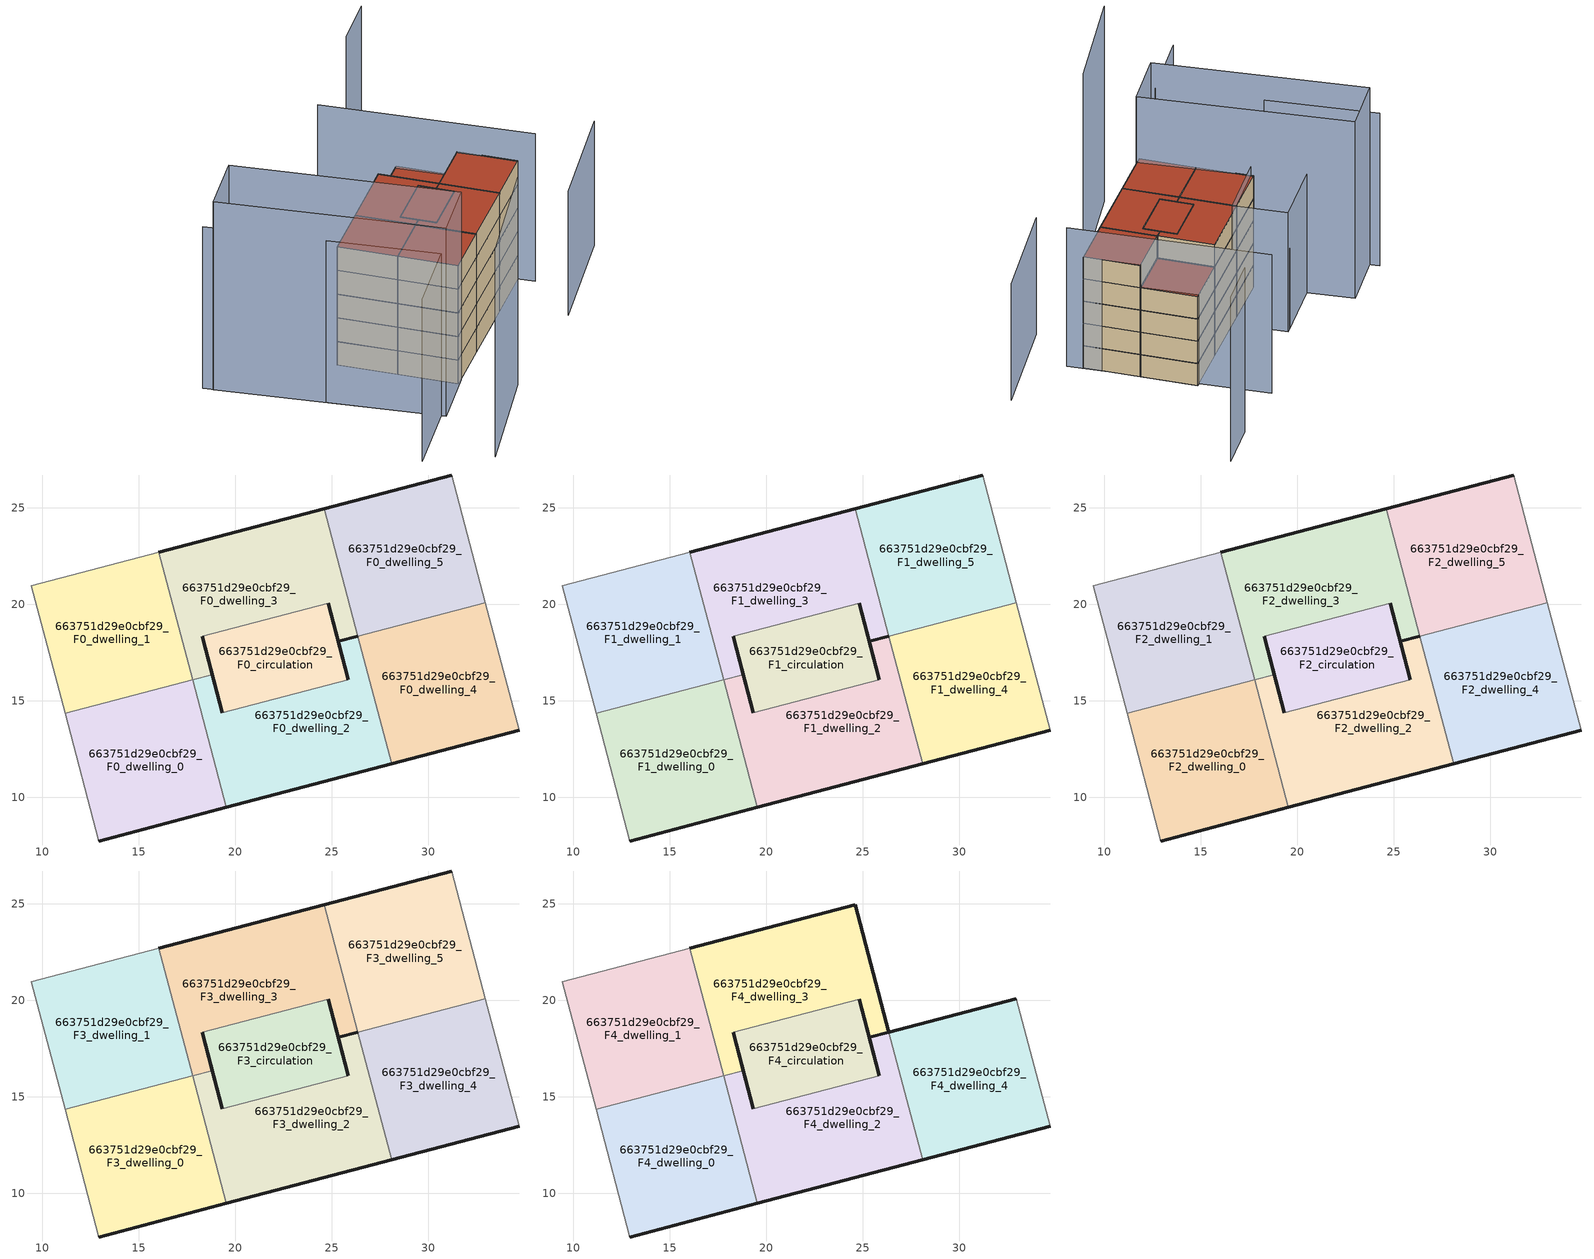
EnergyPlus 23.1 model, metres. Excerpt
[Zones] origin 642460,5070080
663751d29e0cbf29_F0_dwelling_0
 floor ground (EU_floor_Construction): 19.53,9.47 17.78,16.08 11.17,14.34 12.91,7.73 z0
 wall outside (EU_wall_Construction): 19.53,9.47 12.91,7.73 z0:3
 wall adiabatic (EU_wall_Construction): 12.91,7.73 11.17,14.34 z0:3
 wall to 663751d29e0cbf29_F0_dwelling_1 (EU_wall_Construction): 11.17,14.34 17.78,16.08 z0:3
 wall to 663751d29e0cbf29_F0_dwelling_2 (EU_wall_Construction): 17.78,16.08 19.53,9.47 z0:3
663751d29e0cbf29_F0_dwelling_1
 floor ground (EU_floor_Construction): 17.78,16.08 16.04,22.7 9.43,20.96 11.17,14.34 z0
 wall adiabatic (EU_wall_Construction): 11.17,14.34 9.43,20.96 16.04,22.7 z0:3
 wall to 663751d29e0cbf29_F0_dwelling_3 (EU_wall_Construction): 16.04,22.7 17.78,16.08 z0:3
663751d29e0cbf29_F0_dwelling_2
 floor ground (EU_floor_Construction): 28.1,11.73 26.36,18.35 25.34,18.08 25.86,16.09 19.32,14.37 18.8,16.35 17.78,16.08 19.53,9.47 z0
 wall outside (EU_wall_Construction): 18.8,16.35 19.32,14.37 / 25.86,16.09 25.34,18.08 26.36,18.35 / 28.1,11.73 19.53,9.47 z0:3
 wall to 663751d29e0cbf29_F0_dwelling_3 (EU_wall_Construction): 17.78,16.09 18.8,16.35 z0:3
 wall to 663751d29e0cbf29_F0_circulation (EU_wall_Construction): 19.32,14.37 25.86,16.09 z0:3
 wall to 663751d29e0cbf29_F0_dwelling_4 (EU_wall_Construction): 26.36,18.35 28.1,11.73 z0:3
663751d29e0cbf29_F0_dwelling_3
 floor ground (EU_floor_Construction): 25.34,18.08 26.36,18.35 24.61,24.96 16.04,22.7 17.78,16.08 18.8,16.35 18.28,18.34 24.82,20.06 z0
 wall outside (EU_wall_Construction): 18.28,18.34 18.8,16.35 / 16.04,22.7 24.61,24.96 / 26.36,18.35 25.34,18.08 24.82,20.06 z0:3
 wall to 663751d29e0cbf29_F0_circulation (EU_wall_Construction): 24.82,20.06 18.28,18.34 z0:3
 wall to 663751d29e0cbf29_F0_dwelling_5 (EU_wall_Construction): 24.61,24.96 26.36,18.35 z0:3
663751d29e0cbf29_F0_dwelling_4
 floor ground (EU_floor_Construction): 34.71,13.47 32.97,20.09 26.36,18.35 28.1,11.73 z0
 wall outside (EU_wall_Construction): 34.71,13.47 28.1,11.73 z0:3
 wall adiabatic (EU_wall_Construction): 32.97,20.09 34.71,13.47 z0:3
 wall to 663751d29e0cbf29_F0_dwelling_5 (EU_wall_Construction): 26.36,18.35 32.97,20.09 z0:3
663751d29e0cbf29_F0_dwelling_5
 floor ground (EU_floor_Construction): 32.97,20.09 31.23,26.71 24.61,24.96 26.36,18.35 z0
 wall outside (EU_wall_Construction): 24.61,24.96 31.23,26.71 z0:3
 wall adiabatic (EU_wall_Construction): 31.23,26.71 32.97,20.09 z0:3
663751d29e0cbf29_F0_circulation
 floor ground (EU_floor_Construction): 25.86,16.09 24.82,20.06 18.28,18.34 19.32,14.37 z0
 wall outside (EU_wall_Construction): 19.32,14.37 18.28,18.34 / 24.82,20.06 25.86,16.09 z0:3
663751d29e0cbf29_F1_dwelling_0
 floor to 663751d29e0cbf29_F0_dwelling_0 (EU_floor_Construction): 19.53,9.47 17.78,16.08 11.17,14.34 12.91,7.73 z3
 wall outside (EU_wall_Construction): 19.53,9.47 12.91,7.73 z3:6
 wall adiabatic (EU_wall_Construction): 12.91,7.73 11.17,14.34 z3:6
 wall to 663751d29e0cbf29_F1_dwelling_1 (EU_wall_Construction): 11.17,14.34 17.78,16.08 z3:6
 wall to 663751d29e0cbf29_F1_dwelling_2 (EU_wall_Construction): 17.78,16.08 19.53,9.47 z3:6
663751d29e0cbf29_F1_dwelling_1
 floor to 663751d29e0cbf29_F0_dwelling_1 (EU_floor_Construction): 17.78,16.08 16.04,22.7 9.42,20.96 11.17,14.34 z3
 wall adiabatic (EU_wall_Construction): 11.17,14.34 9.43,20.96 16.04,22.7 z3:6
 wall to 663751d29e0cbf29_F1_dwelling_3 (EU_wall_Construction): 16.04,22.7 17.78,16.08 z3:6
663751d29e0cbf29_F1_dwelling_2
 floor to 663751d29e0cbf29_F0_dwelling_2 (EU_floor_Construction): 28.1,11.73 26.36,18.35 25.34,18.08 25.86,16.09 19.32,14.37 18.8,16.35 17.78,16.08 19.53,9.47 z3
 wall outside (EU_wall_Construction): 18.8,16.35 19.32,14.37 / 25.86,16.09 25.34,18.08 26.36,18.35 / 28.1,11.73 19.53,9.47 z3:6
 wall to 663751d29e0cbf29_F1_dwelling_3 (EU_wall_Construction): 17.78,16.09 18.8,16.35 z3:6
 wall to 663751d29e0cbf29_F1_circulation (EU_wall_Construction): 19.32,14.37 25.86,16.09 z3:6
 wall to 663751d29e0cbf29_F1_dwelling_4 (EU_wall_Construction): 26.36,18.35 28.1,11.73 z3:6
663751d29e0cbf29_F1_dwelling_3
 floor to 663751d29e0cbf29_F0_dwelling_3 (EU_floor_Construction): 25.34,18.08 26.36,18.35 24.61,24.96 16.04,22.7 17.78,16.08 18.8,16.35 18.28,18.34 24.82,20.06 z3
 wall outside (EU_wall_Construction): 18.28,18.34 18.8,16.35 / 16.04,22.7 24.61,24.96 / 26.36,18.35 25.34,18.08 24.82,20.06 z3:6
 wall to 663751d29e0cbf29_F1_circulation (EU_wall_Construction): 24.82,20.06 18.28,18.34 z3:6
 wall to 663751d29e0cbf29_F1_dwelling_5 (EU_wall_Construction): 24.61,24.96 26.36,18.35 z3:6
663751d29e0cbf29_F1_dwelling_4
 floor to 663751d29e0cbf29_F0_dwelling_4 (EU_floor_Construction): 34.71,13.47 32.97,20.09 26.36,18.35 28.1,11.73 z3
 wall outside (EU_wall_Construction): 34.71,13.47 28.1,11.73 z3:6
 wall adiabatic (EU_wall_Construction): 32.97,20.09 34.71,13.47 z3:6
 wall to 663751d29e0cbf29_F1_dwelling_5 (EU_wall_Construction): 26.36,18.35 32.97,20.09 z3:6
663751d29e0cbf29_F1_dwelling_5
 floor to 663751d29e0cbf29_F0_dwelling_5 (EU_floor_Construction): 32.97,20.09 31.23,26.71 24.61,24.96 26.36,18.35 z3
 wall outside (EU_wall_Construction): 24.61,24.96 31.23,26.71 z3:6
 wall adiabatic (EU_wall_Construction): 31.23,26.71 32.97,20.09 z3:6
663751d29e0cbf29_F1_circulation
 floor to 663751d29e0cbf29_F0_circulation (EU_floor_Construction): 25.86,16.09 24.82,20.06 18.28,18.34 19.32,14.37 z3
 wall outside (EU_wall_Construction): 19.32,14.37 18.28,18.34 / 24.82,20.06 25.86,16.09 z3:6
663751d29e0cbf29_F2_dwelling_0
 floor to 663751d29e0cbf29_F1_dwelling_0 (EU_floor_Construction): 19.53,9.47 17.78,16.08 11.17,14.34 12.91,7.73 z6
 wall outside (EU_wall_Construction): 19.53,9.47 12.91,7.73 z6:9
 wall adiabatic (EU_wall_Construction): 12.91,7.73 11.17,14.34 z6:9
 wall to 663751d29e0cbf29_F2_dwelling_1 (EU_wall_Construction): 11.17,14.34 17.78,16.08 z6:9
 wall to 663751d29e0cbf29_F2_dwelling_2 (EU_wall_Construction): 17.78,16.08 19.53,9.47 z6:9
663751d29e0cbf29_F2_dwelling_1
 floor to 663751d29e0cbf29_F1_dwelling_1 (EU_floor_Construction): 17.78,16.08 16.04,22.7 9.42,20.96 11.17,14.34 z6
 wall adiabatic (EU_wall_Construction): 11.17,14.34 9.43,20.96 16.04,22.7 z6:9
 wall to 663751d29e0cbf29_F2_dwelling_3 (EU_wall_Construction): 16.04,22.7 17.78,16.08 z6:9
663751d29e0cbf29_F2_dwelling_2
 floor to 663751d29e0cbf29_F1_dwelling_2 (EU_floor_Construction): 28.1,11.73 26.36,18.35 25.34,18.08 25.86,16.09 19.32,14.37 18.8,16.35 17.78,16.08 19.53,9.47 z6
 wall outside (EU_wall_Construction): 18.8,16.35 19.32,14.37 / 25.86,16.09 25.34,18.08 26.36,18.35 / 28.1,11.73 19.53,9.47 z6:9
 wall to 663751d29e0cbf29_F2_dwelling_3 (EU_wall_Construction): 17.78,16.09 18.8,16.35 z6:9
 wall to 663751d29e0cbf29_F2_circulation (EU_wall_Construction): 19.32,14.37 25.86,16.09 z6:9
 wall to 663751d29e0cbf29_F2_dwelling_4 (EU_wall_Construction): 26.36,18.35 28.1,11.73 z6:9
663751d29e0cbf29_F2_dwelling_3
 floor to 663751d29e0cbf29_F1_dwelling_3 (EU_floor_Construction): 25.34,18.08 26.36,18.35 24.61,24.96 16.04,22.7 17.78,16.08 18.8,16.35 18.28,18.34 24.82,20.06 z6
 wall outside (EU_wall_Construction): 18.28,18.34 18.8,16.35 / 16.04,22.7 24.61,24.96 / 26.36,18.35 25.34,18.08 24.82,20.06 z6:9
 wall to 663751d29e0cbf29_F2_circulation (EU_wall_Construction): 24.82,20.06 18.28,18.34 z6:9
 wall to 663751d29e0cbf29_F2_dwelling_5 (EU_wall_Construction): 24.61,24.96 26.36,18.35 z6:9
663751d29e0cbf29_F2_dwelling_4
 floor to 663751d29e0cbf29_F1_dwelling_4 (EU_floor_Construction): 34.71,13.47 32.97,20.09 26.36,18.35 28.1,11.73 z6
 wall outside (EU_wall_Construction): 34.71,13.47 28.1,11.73 z6:9
 wall adiabatic (EU_wall_Construction): 32.97,20.09 34.71,13.47 z6:9
 wall to 663751d29e0cbf29_F2_dwelling_5 (EU_wall_Construction): 26.36,18.35 32.97,20.09 z6:9
663751d29e0cbf29_F2_dwelling_5
 floor to 663751d29e0cbf29_F1_dwelling_5 (EU_floor_Construction): 32.97,20.09 31.23,26.71 24.61,24.96 26.36,18.35 z6
 wall outside (EU_wall_Construction): 24.61,24.96 31.23,26.71 z6:9
 wall adiabatic (EU_wall_Construction): 31.23,26.71 32.97,20.09 z6:9
663751d29e0cbf29_F2_circulation
 floor to 663751d29e0cbf29_F1_circulation (EU_floor_Construction): 25.86,16.09 24.82,20.06 18.28,18.34 19.32,14.37 z6
 wall outside (EU_wall_Construction): 19.32,14.37 18.28,18.34 / 24.82,20.06 25.86,16.09 z6:9
663751d29e0cbf29_F3_dwelling_0
 floor to 663751d29e0cbf29_F2_dwelling_0 (EU_floor_Construction): 19.53,9.47 17.78,16.08 11.17,14.34 12.91,7.73 z9
 wall outside (EU_wall_Construction): 19.53,9.47 12.91,7.73 z9:12
 wall adiabatic (EU_wall_Construction): 12.91,7.73 11.17,14.34 z9:12
 wall to 663751d29e0cbf29_F3_dwelling_1 (EU_wall_Construction): 11.17,14.34 17.78,16.08 z9:12
 wall to 663751d29e0cbf29_F3_dwelling_2 (EU_wall_Construction): 17.78,16.08 19.53,9.47 z9:12
663751d29e0cbf29_F3_dwelling_1
 floor to 663751d29e0cbf29_F2_dwelling_1 (EU_floor_Construction): 17.78,16.08 16.04,22.7 9.42,20.96 11.17,14.34 z9
 wall adiabatic (EU_wall_Construction): 11.17,14.34 9.43,20.96 16.04,22.7 z9:12
 wall to 663751d29e0cbf29_F3_dwelling_3 (EU_wall_Construction): 16.04,22.7 17.78,16.08 z9:12
663751d29e0cbf29_F3_dwelling_2
 floor to 663751d29e0cbf29_F2_dwelling_2 (EU_floor_Construction): 28.1,11.73 26.36,18.35 25.34,18.08 25.86,16.09 19.32,14.37 18.8,16.35 17.78,16.08 19.53,9.47 z9
 wall outside (EU_wall_Construction): 18.8,16.35 19.32,14.37 / 25.86,16.09 25.34,18.08 26.36,18.35 / 28.1,11.73 19.53,9.47 z9:12
 wall to 663751d29e0cbf29_F3_dwelling_3 (EU_wall_Construction): 17.78,16.09 18.8,16.35 z9:12
 wall to 663751d29e0cbf29_F3_circulation (EU_wall_Construction): 19.32,14.37 25.86,16.09 z9:12
 wall to 663751d29e0cbf29_F3_dwelling_4 (EU_wall_Construction): 26.36,18.35 28.1,11.73 z9:12
663751d29e0cbf29_F3_dwelling_3
 floor to 663751d29e0cbf29_F2_dwelling_3 (EU_floor_Construction): 25.34,18.08 26.36,18.35 24.61,24.96 16.04,22.7 17.78,16.08 18.8,16.35 18.28,18.34 24.82,20.06 z9
 wall outside (EU_wall_Construction): 18.28,18.34 18.8,16.35 / 16.04,22.7 24.61,24.96 / 26.36,18.35 25.34,18.08 24.82,20.06 z9:12
 wall to 663751d29e0cbf29_F3_circulation (EU_wall_Construction): 24.82,20.06 18.28,18.34 z9:12
 wall to 663751d29e0cbf29_F3_dwelling_5 (EU_wall_Construction): 24.61,24.96 26.36,18.35 z9:12
663751d29e0cbf29_F3_dwelling_4
 floor to 663751d29e0cbf29_F2_dwelling_4 (EU_floor_Construction): 34.71,13.47 32.97,20.09 26.36,18.35 28.1,11.73 z9
 wall outside (EU_wall_Construction): 34.71,13.47 28.1,11.73 z9:12
 wall adiabatic (EU_wall_Construction): 32.97,20.09 34.71,13.47 z9:12
 wall to 663751d29e0cbf29_F3_dwelling_5 (EU_wall_Construction): 26.36,18.35 32.97,20.09 z9:12
663751d29e0cbf29_F3_dwelling_5
 floor to 663751d29e0cbf29_F2_dwelling_5 (EU_floor_Construction): 32.97,20.09 31.23,26.71 24.61,24.96 26.36,18.35 z9
 wall outside (EU_wall_Construction): 24.61,24.96 31.23,26.71 z9:12
 wall adiabatic (EU_wall_Construction): 31.23,26.71 32.97,20.09 z9:12
 roof outside (EU_roof_Construction): 31.23,26.71 32.97,20.09 26.36,18.35 24.61,24.96 z12
663751d29e0cbf29_F3_circulation
 floor to 663751d29e0cbf29_F2_circulation (EU_floor_Construction): 25.86,16.09 24.82,20.06 18.28,18.34 19.32,14.37 z9
 wall outside (EU_wall_Construction): 19.32,14.37 18.28,18.34 / 24.82,20.06 25.86,16.09 z9:12
663751d29e0cbf29_F4_dwelling_0
 floor to 663751d29e0cbf29_F3_dwelling_0 (EU_floor_Construction): 19.53,9.47 17.78,16.08 11.17,14.34 12.91,7.73 z12
 wall outside (EU_wall_Construction): 19.53,9.47 12.91,7.73 z12:15
 wall adiabatic (EU_wall_Construction): 12.91,7.73 11.17,14.34 z12:15
 wall to 663751d29e0cbf29_F4_dwelling_1 (EU_wall_Construction): 11.17,14.34 17.78,16.08 z12:15
 wall to 663751d29e0cbf29_F4_dwelling_2 (EU_wall_Construction): 17.78,16.08 19.53,9.47 z12:15
 roof outside (EU_roof_Construction): 17.78,16.08 19.53,9.47 12.91,7.73 11.17,14.34 z15
663751d29e0cbf29_F4_dwelling_1
 floor to 663751d29e0cbf29_F3_dwelling_1 (EU_floor_Construction): 17.78,16.08 16.04,22.7 9.42,20.96 11.17,14.34 z12
 wall adiabatic (EU_wall_Construction): 11.17,14.34 9.43,20.96 16.04,22.7 z12:15
 wall to 663751d29e0cbf29_F4_dwelling_3 (EU_wall_Construction): 16.04,22.7 17.78,16.08 z12:15
 roof outside (EU_roof_Construction): 16.04,22.7 17.78,16.08 11.17,14.34 9.43,20.96 z15
663751d29e0cbf29_F4_dwelling_2
 floor to 663751d29e0cbf29_F3_dwelling_2 (EU_floor_Construction): 28.1,11.73 26.36,18.35 25.34,18.08 25.86,16.09 19.32,14.37 18.8,16.35 17.78,16.08 19.53,9.47 z12
 wall outside (EU_wall_Construction): 18.8,16.35 19.32,14.37 / 25.86,16.09 25.34,18.08 26.36,18.35 / 28.1,11.73 19.53,9.47 z12:15
 wall to 663751d29e0cbf29_F4_dwelling_3 (EU_wall_Construction): 17.78,16.09 18.8,16.35 z12:15
 wall to 663751d29e0cbf29_F4_circulation (EU_wall_Construction): 19.32,14.37 25.86,16.09 z12:15
 wall to 663751d29e0cbf29_F4_dwelling_4 (EU_wall_Construction): 26.36,18.35 28.1,11.73 z12:15
 roof outside (EU_roof_Construction): 26.36,18.35 28.1,11.73 19.53,9.47 17.78,16.08 18.8,16.35 19.32,14.37 25.86,16.09 25.34,18.08 z15
663751d29e0cbf29_F4_dwelling_3
 floor to 663751d29e0cbf29_F3_dwelling_3 (EU_floor_Construction): 25.34,18.08 26.36,18.35 24.61,24.96 16.04,22.7 17.78,16.08 18.8,16.35 18.28,18.34 24.82,20.06 z12
 wall outside (EU_wall_Construction): 18.28,18.34 18.8,16.35 / 16.04,22.7 24.61,24.96 26.36,18.35 25.34,18.08 24.82,20.06 z12:15
 wall to 663751d29e0cbf29_F4_circulation (EU_wall_Construction): 24.82,20.06 18.28,18.34 z12:15
 roof outside (EU_roof_Construction): 24.61,24.96 26.36,18.35 25.34,18.08 24.82,20.06 18.28,18.34 18.8,16.35 17.78,16.08 16.04,22.7 z15
663751d29e0cbf29_F4_dwelling_4
 floor to 663751d29e0cbf29_F3_dwelling_4 (EU_floor_Construction): 34.71,13.47 32.97,20.09 26.36,18.35 28.1,11.73 z12
 wall outside (EU_wall_Construction): 26.36,18.35 32.97,20.09 / 34.71,13.47 28.1,11.73 z12:15
 wall adiabatic (EU_wall_Construction): 32.97,20.09 34.71,13.47 z12:15
 roof outside (EU_roof_Construction): 32.97,20.09 34.71,13.47 28.1,11.73 26.36,18.35 z15
663751d29e0cbf29_F4_circulation
 floor to 663751d29e0cbf29_F3_circulation (EU_floor_Construction): 25.86,16.09 24.82,20.06 18.28,18.34 19.32,14.37 z12
 wall outside (EU_wall_Construction): 19.32,14.37 18.28,18.34 / 24.82,20.06 25.86,16.09 z12:15
 roof outside (EU_roof_Construction): 24.82,20.06 25.86,16.09 19.32,14.37 18.28,18.34 z15
shading: 31.22,5 45.04,10.07 z0:15.7; 2.2,-3.49 16.16,2.19 z0:26.3; -2.18,30.86 6.41,5.91 / 6.41,5.91 -2.65,2.8 z0:20.5; 6.58,5.4 -1.79,29.73 / -1.79,29.73 5.45,32.23 / 5.45,32.23 13.83,7.89 / 13.83,7.89 6.58,5.4 z0:23.8; 7.31,26.83 15.65,29.42 / 15.65,29.42 17.62,23.12 / 17.62,23.12 9.27,20.52 / 9.27,20.52 7.31,26.83 z0:16; 35.37,11.65 28.23,34.83 z0:18.7; 30.83,26.52 22.13,23.81 z0:7.1; 43.34,38.52 37.03,36.6 z0:22.1; 15.02,29.23 7.17,26.65 z0:11.1
[Building]
EU S2 Campaign: North Axis=0; Terrain=City; Solar Distribution=FullExterior
[Site:Location]
Lyon-Bron: Latitude=45.75; Longitude=5; Time Zone=1; Elevation=198
[SizingPeriod:WeatherFileDays]
AnnualSizingPeriod: Begin Month=1; Begin Day of Month=1; End Month=12; End Day of Month=31; Day of Week for Start Day=Monday; Use Weather File Daylight Saving Period=No; Use Weather File Rain and Snow Indicators=No
[MATERIAL]
EU_InternalMass_Material: Roughness=MediumRough; Thickness=0.1; Conductivity=1; Density=1800; Specific Heat=900; Thermal Absorptance=0.9; Solar Absorptance=0.7; Visible Absorptance=0.7
[MATERIAL:NOMASS] Roughness=MediumRough; Thermal Absorptance=0.9; Solar Absorptance=0.7; Visible Absorptance=0.7
Name | Thermal Resistance
EU_wall_NoMass | 0.776494
EU_roof_NoMass | 0.486893
EU_floor_NoMass | 0.421597
[CONSTRUCTION]
EU_wall_Construction: EU_wall_NoMass
EU_roof_Construction: EU_roof_NoMass
EU_floor_Construction: EU_floor_NoMass
EU_InternalMass_Construction: EU_InternalMass_Material
[ZONE] Type=1; Multiplier=1; Ceiling Height=autocalculate; Floor Area=autocalculate; Part of Total Floor Area=Yes
Name | Volume
663751d29e0cbf29_F0_dwelling_0; 663751d29e0cbf29_F1_dwelling_5; 663751d29e0cbf29_F2_dwelling_5; 663751d29e0cbf29_F3_dwelling_5 | 140.374
663751d29e0cbf29_F1_dwelling_0; 663751d29e0cbf29_F2_dwelling_0; 663751d29e0cbf29_F3_dwelling_0; 663751d29e0cbf29_F4_dwelling_0; 663751d29e0cbf29_F0_dwelling_5 | 140.375
663751d29e0cbf29_F0_dwelling_1; 663751d29e0cbf29_F1_dwelling_1; 663751d29e0cbf29_F2_dwelling_1; 663751d29e0cbf29_F3_dwelling_1; 663751d29e0cbf29_F4_dwelling_1; 663751d29e0cbf29_F0_dwelling_4; 663751d29e0cbf29_F1_dwelling_4; 663751d29e0cbf29_F2_dwelling_4; 663751d29e0cbf29_F3_dwelling_4; 663751d29e0cbf29_F4_dwelling_4 | 140.394
663751d29e0cbf29_F0_dwelling_2 | 140.392
663751d29e0cbf29_F1_dwelling_2; 663751d29e0cbf29_F2_dwelling_2; 663751d29e0cbf29_F3_dwelling_2; 663751d29e0cbf29_F4_dwelling_2 | 140.39
663751d29e0cbf29_F0_dwelling_3; 663751d29e0cbf29_F1_dwelling_3; 663751d29e0cbf29_F2_dwelling_3; 663751d29e0cbf29_F3_dwelling_3; 663751d29e0cbf29_F4_dwelling_3 | 140.391
663751d29e0cbf29_F0_circulation | 83.2866
663751d29e0cbf29_F1_circulation; 663751d29e0cbf29_F2_circulation; 663751d29e0cbf29_F3_circulation; 663751d29e0cbf29_F4_circulation | 83.2874
[INTERNALMASS] Construction=EU_InternalMass_Construction
Name | Zone or ZoneList | Surface Area
663751d29e0cbf29_F0_dwelling_0_EU_InternalMass | 663751d29e0cbf29_F0_dwelling_0 | 46.7926
663751d29e0cbf29_F0_dwelling_1_EU_InternalMass | 663751d29e0cbf29_F0_dwelling_1 | 46.7926
663751d29e0cbf29_F0_dwelling_2_EU_InternalMass | 663751d29e0cbf29_F0_dwelling_2 | 46.7926
663751d29e0cbf29_F0_dwelling_3_EU_InternalMass | 663751d29e0cbf29_F0_dwelling_3 | 46.7926
663751d29e0cbf29_F0_dwelling_4_EU_InternalMass | 663751d29e0cbf29_F0_dwelling_4 | 46.7926
663751d29e0cbf29_F0_dwelling_5_EU_InternalMass | 663751d29e0cbf29_F0_dwelling_5 | 46.7926
663751d29e0cbf29_F1_dwelling_0_EU_InternalMass | 663751d29e0cbf29_F1_dwelling_0 | 46.7926
663751d29e0cbf29_F1_dwelling_1_EU_InternalMass | 663751d29e0cbf29_F1_dwelling_1 | 46.7926
663751d29e0cbf29_F1_dwelling_2_EU_InternalMass | 663751d29e0cbf29_F1_dwelling_2 | 46.7926
663751d29e0cbf29_F1_dwelling_3_EU_InternalMass | 663751d29e0cbf29_F1_dwelling_3 | 46.7926
663751d29e0cbf29_F1_dwelling_4_EU_InternalMass | 663751d29e0cbf29_F1_dwelling_4 | 46.7926
663751d29e0cbf29_F1_dwelling_5_EU_InternalMass | 663751d29e0cbf29_F1_dwelling_5 | 46.7926
663751d29e0cbf29_F2_dwelling_0_EU_InternalMass | 663751d29e0cbf29_F2_dwelling_0 | 46.7926
663751d29e0cbf29_F2_dwelling_1_EU_InternalMass | 663751d29e0cbf29_F2_dwelling_1 | 46.7926
663751d29e0cbf29_F2_dwelling_2_EU_InternalMass | 663751d29e0cbf29_F2_dwelling_2 | 46.7926
663751d29e0cbf29_F2_dwelling_3_EU_InternalMass | 663751d29e0cbf29_F2_dwelling_3 | 46.7926
663751d29e0cbf29_F2_dwelling_4_EU_InternalMass | 663751d29e0cbf29_F2_dwelling_4 | 46.7926
663751d29e0cbf29_F2_dwelling_5_EU_InternalMass | 663751d29e0cbf29_F2_dwelling_5 | 46.7926
663751d29e0cbf29_F3_dwelling_0_EU_InternalMass | 663751d29e0cbf29_F3_dwelling_0 | 46.7926
663751d29e0cbf29_F3_dwelling_1_EU_InternalMass | 663751d29e0cbf29_F3_dwelling_1 | 46.7926
663751d29e0cbf29_F3_dwelling_2_EU_InternalMass | 663751d29e0cbf29_F3_dwelling_2 | 46.7926
663751d29e0cbf29_F3_dwelling_3_EU_InternalMass | 663751d29e0cbf29_F3_dwelling_3 | 46.7926
663751d29e0cbf29_F3_dwelling_4_EU_InternalMass | 663751d29e0cbf29_F3_dwelling_4 | 46.7926
663751d29e0cbf29_F3_dwelling_5_EU_InternalMass | 663751d29e0cbf29_F3_dwelling_5 | 46.7926
663751d29e0cbf29_F4_dwelling_0_EU_InternalMass | 663751d29e0cbf29_F4_dwelling_0 | 46.7926
663751d29e0cbf29_F4_dwelling_1_EU_InternalMass | 663751d29e0cbf29_F4_dwelling_1 | 46.7926
663751d29e0cbf29_F4_dwelling_2_EU_InternalMass | 663751d29e0cbf29_F4_dwelling_2 | 93.5851
663751d29e0cbf29_F4_dwelling_3_EU_InternalMass | 663751d29e0cbf29_F4_dwelling_3 | 46.7926
663751d29e0cbf29_F4_dwelling_4_EU_InternalMass | 663751d29e0cbf29_F4_dwelling_4 | 46.7926
[OTHEREQUIPMENT] Fuel Type=Electricity; Design Level Calculation Method=Watts/Area; Power per Zone Floor Area=1; Fraction Latent=0; Fraction Radiant=0; Fraction Lost=0; Carbon Dioxide Generation Rate=0; EndUse Subcategory=EU_Step8_InternalGains
Name | Zone or ZoneList or Space or SpaceList | Schedule
EU_Step8_InternalGain_663751d29e0cbf29_F0_dwelling_0_f000 | 663751d29e0cbf29_F0_dwelling_0 | EU_Step8_GainSchedule_663751d29e0cbf29_F0_dwelling_0_f000
EU_Step8_InternalGain_663751d29e0cbf29_F0_dwelling_1_f000 | 663751d29e0cbf29_F0_dwelling_1 | EU_Step8_GainSchedule_663751d29e0cbf29_F0_dwelling_1_f000
EU_Step8_InternalGain_663751d29e0cbf29_F0_dwelling_2_f000 | 663751d29e0cbf29_F0_dwelling_2 | EU_Step8_GainSchedule_663751d29e0cbf29_F0_dwelling_2_f000
EU_Step8_InternalGain_663751d29e0cbf29_F0_dwelling_3_f000 | 663751d29e0cbf29_F0_dwelling_3 | EU_Step8_GainSchedule_663751d29e0cbf29_F0_dwelling_3_f000
EU_Step8_InternalGain_663751d29e0cbf29_F0_dwelling_4_f000 | 663751d29e0cbf29_F0_dwelling_4 | EU_Step8_GainSchedule_663751d29e0cbf29_F0_dwelling_4_f000
EU_Step8_InternalGain_663751d29e0cbf29_F0_dwelling_5_f000 | 663751d29e0cbf29_F0_dwelling_5 | EU_Step8_GainSchedule_663751d29e0cbf29_F0_dwelling_5_f000
EU_Step8_InternalGain_663751d29e0cbf29_F1_dwelling_0_f000 | 663751d29e0cbf29_F1_dwelling_0 | EU_Step8_GainSchedule_663751d29e0cbf29_F1_dwelling_0_f000
EU_Step8_InternalGain_663751d29e0cbf29_F1_dwelling_1_f000 | 663751d29e0cbf29_F1_dwelling_1 | EU_Step8_GainSchedule_663751d29e0cbf29_F1_dwelling_1_f000
EU_Step8_InternalGain_663751d29e0cbf29_F1_dwelling_2_f000 | 663751d29e0cbf29_F1_dwelling_2 | EU_Step8_GainSchedule_663751d29e0cbf29_F1_dwelling_2_f000
EU_Step8_InternalGain_663751d29e0cbf29_F1_dwelling_3_f000 | 663751d29e0cbf29_F1_dwelling_3 | EU_Step8_GainSchedule_663751d29e0cbf29_F1_dwelling_3_f000
EU_Step8_InternalGain_663751d29e0cbf29_F1_dwelling_4_f000 | 663751d29e0cbf29_F1_dwelling_4 | EU_Step8_GainSchedule_663751d29e0cbf29_F1_dwelling_4_f000
EU_Step8_InternalGain_663751d29e0cbf29_F1_dwelling_5_f000 | 663751d29e0cbf29_F1_dwelling_5 | EU_Step8_GainSchedule_663751d29e0cbf29_F1_dwelling_5_f000
EU_Step8_InternalGain_663751d29e0cbf29_F2_dwelling_0_f000 | 663751d29e0cbf29_F2_dwelling_0 | EU_Step8_GainSchedule_663751d29e0cbf29_F2_dwelling_0_f000
EU_Step8_InternalGain_663751d29e0cbf29_F2_dwelling_1_f000 | 663751d29e0cbf29_F2_dwelling_1 | EU_Step8_GainSchedule_663751d29e0cbf29_F2_dwelling_1_f000
EU_Step8_InternalGain_663751d29e0cbf29_F2_dwelling_2_f000 | 663751d29e0cbf29_F2_dwelling_2 | EU_Step8_GainSchedule_663751d29e0cbf29_F2_dwelling_2_f000
EU_Step8_InternalGain_663751d29e0cbf29_F2_dwelling_3_f000 | 663751d29e0cbf29_F2_dwelling_3 | EU_Step8_GainSchedule_663751d29e0cbf29_F2_dwelling_3_f000
EU_Step8_InternalGain_663751d29e0cbf29_F2_dwelling_4_f000 | 663751d29e0cbf29_F2_dwelling_4 | EU_Step8_GainSchedule_663751d29e0cbf29_F2_dwelling_4_f000
EU_Step8_InternalGain_663751d29e0cbf29_F2_dwelling_5_f000 | 663751d29e0cbf29_F2_dwelling_5 | EU_Step8_GainSchedule_663751d29e0cbf29_F2_dwelling_5_f000
EU_Step8_InternalGain_663751d29e0cbf29_F3_dwelling_0_f000 | 663751d29e0cbf29_F3_dwelling_0 | EU_Step8_GainSchedule_663751d29e0cbf29_F3_dwelling_0_f000
EU_Step8_InternalGain_663751d29e0cbf29_F3_dwelling_1_f000 | 663751d29e0cbf29_F3_dwelling_1 | EU_Step8_GainSchedule_663751d29e0cbf29_F3_dwelling_1_f000
EU_Step8_InternalGain_663751d29e0cbf29_F3_dwelling_2_f000 | 663751d29e0cbf29_F3_dwelling_2 | EU_Step8_GainSchedule_663751d29e0cbf29_F3_dwelling_2_f000
EU_Step8_InternalGain_663751d29e0cbf29_F3_dwelling_3_f000 | 663751d29e0cbf29_F3_dwelling_3 | EU_Step8_GainSchedule_663751d29e0cbf29_F3_dwelling_3_f000
EU_Step8_InternalGain_663751d29e0cbf29_F3_dwelling_4_f000 | 663751d29e0cbf29_F3_dwelling_4 | EU_Step8_GainSchedule_663751d29e0cbf29_F3_dwelling_4_f000
EU_Step8_InternalGain_663751d29e0cbf29_F3_dwelling_5_f000 | 663751d29e0cbf29_F3_dwelling_5 | EU_Step8_GainSchedule_663751d29e0cbf29_F3_dwelling_5_f000
EU_Step8_InternalGain_663751d29e0cbf29_F4_dwelling_0_f000 | 663751d29e0cbf29_F4_dwelling_0 | EU_Step8_GainSchedule_663751d29e0cbf29_F4_dwelling_0_f000
EU_Step8_InternalGain_663751d29e0cbf29_F4_dwelling_1_f000 | 663751d29e0cbf29_F4_dwelling_1 | EU_Step8_GainSchedule_663751d29e0cbf29_F4_dwelling_1_f000
EU_Step8_InternalGain_663751d29e0cbf29_F4_dwelling_2_f000 | 663751d29e0cbf29_F4_dwelling_2 | EU_Step8_GainSchedule_663751d29e0cbf29_F4_dwelling_2_f000
EU_Step8_InternalGain_663751d29e0cbf29_F4_dwelling_3_f000 | 663751d29e0cbf29_F4_dwelling_3 | EU_Step8_GainSchedule_663751d29e0cbf29_F4_dwelling_3_f000
EU_Step8_InternalGain_663751d29e0cbf29_F4_dwelling_4_f000 | 663751d29e0cbf29_F4_dwelling_4 | EU_Step8_GainSchedule_663751d29e0cbf29_F4_dwelling_4_f000
[ZONEINFILTRATION:DESIGNFLOWRATE] Schedule=EU_AlwaysOn; Design Flow Rate Calculation Method=Flow/Area; Flow Rate per Floor Area=0.0005; Constant Term Coefficient=1; Temperature Term Coefficient=0; Velocity Term Coefficient=0; Velocity Squared Term Coefficient=0
Name | Zone or ZoneList or Space or SpaceList
EU_Circulation_Infiltration_663751d29e0cbf29_F0_circulation | 663751d29e0cbf29_F0_circulation
EU_Circulation_Infiltration_663751d29e0cbf29_F1_circulation | 663751d29e0cbf29_F1_circulation
EU_Circulation_Infiltration_663751d29e0cbf29_F2_circulation | 663751d29e0cbf29_F2_circulation
EU_Circulation_Infiltration_663751d29e0cbf29_F3_circulation | 663751d29e0cbf29_F3_circulation
EU_Circulation_Infiltration_663751d29e0cbf29_F4_circulation | 663751d29e0cbf29_F4_circulation
[ZONEVENTILATION:DESIGNFLOWRATE] Schedule=EU_AlwaysOn; Design Flow Rate Calculation Method=AirChanges/Hour; Air Changes per Hour=0.693814; Ventilation Type=Natural; Fan Pressure Rise=0; Fan Total Efficiency=1; Constant Term Coefficient=1; Temperature Term Coefficient=0; Velocity Term Coefficient=0; Velocity Squared Term Coefficient=0; Minimum Indoor Temperature=-100; Maximum Indoor Temperature=100; Delta Temperature=-100; Minimum Outdoor Temperature=-100; Maximum Outdoor Temperature=100; Maximum Wind Speed=40
Name | Zone or ZoneList or Space or SpaceList
EU_ConstantAir_663751d29e0cbf29_F0_dwelling_0 | 663751d29e0cbf29_F0_dwelling_0
EU_ConstantAir_663751d29e0cbf29_F0_dwelling_1 | 663751d29e0cbf29_F0_dwelling_1
EU_ConstantAir_663751d29e0cbf29_F0_dwelling_2 | 663751d29e0cbf29_F0_dwelling_2
EU_ConstantAir_663751d29e0cbf29_F0_dwelling_3 | 663751d29e0cbf29_F0_dwelling_3
EU_ConstantAir_663751d29e0cbf29_F0_dwelling_4 | 663751d29e0cbf29_F0_dwelling_4
EU_ConstantAir_663751d29e0cbf29_F0_dwelling_5 | 663751d29e0cbf29_F0_dwelling_5
EU_ConstantAir_663751d29e0cbf29_F1_dwelling_0 | 663751d29e0cbf29_F1_dwelling_0
EU_ConstantAir_663751d29e0cbf29_F1_dwelling_1 | 663751d29e0cbf29_F1_dwelling_1
EU_ConstantAir_663751d29e0cbf29_F1_dwelling_2 | 663751d29e0cbf29_F1_dwelling_2
EU_ConstantAir_663751d29e0cbf29_F1_dwelling_3 | 663751d29e0cbf29_F1_dwelling_3
EU_ConstantAir_663751d29e0cbf29_F1_dwelling_4 | 663751d29e0cbf29_F1_dwelling_4
EU_ConstantAir_663751d29e0cbf29_F1_dwelling_5 | 663751d29e0cbf29_F1_dwelling_5
EU_ConstantAir_663751d29e0cbf29_F2_dwelling_0 | 663751d29e0cbf29_F2_dwelling_0
EU_ConstantAir_663751d29e0cbf29_F2_dwelling_1 | 663751d29e0cbf29_F2_dwelling_1
EU_ConstantAir_663751d29e0cbf29_F2_dwelling_2 | 663751d29e0cbf29_F2_dwelling_2
EU_ConstantAir_663751d29e0cbf29_F2_dwelling_3 | 663751d29e0cbf29_F2_dwelling_3
EU_ConstantAir_663751d29e0cbf29_F2_dwelling_4 | 663751d29e0cbf29_F2_dwelling_4
EU_ConstantAir_663751d29e0cbf29_F2_dwelling_5 | 663751d29e0cbf29_F2_dwelling_5
EU_ConstantAir_663751d29e0cbf29_F3_dwelling_0 | 663751d29e0cbf29_F3_dwelling_0
EU_ConstantAir_663751d29e0cbf29_F3_dwelling_1 | 663751d29e0cbf29_F3_dwelling_1
EU_ConstantAir_663751d29e0cbf29_F3_dwelling_2 | 663751d29e0cbf29_F3_dwelling_2
EU_ConstantAir_663751d29e0cbf29_F3_dwelling_3 | 663751d29e0cbf29_F3_dwelling_3
EU_ConstantAir_663751d29e0cbf29_F3_dwelling_4 | 663751d29e0cbf29_F3_dwelling_4
EU_ConstantAir_663751d29e0cbf29_F3_dwelling_5 | 663751d29e0cbf29_F3_dwelling_5
EU_ConstantAir_663751d29e0cbf29_F4_dwelling_0 | 663751d29e0cbf29_F4_dwelling_0
EU_ConstantAir_663751d29e0cbf29_F4_dwelling_1 | 663751d29e0cbf29_F4_dwelling_1
EU_ConstantAir_663751d29e0cbf29_F4_dwelling_2 | 663751d29e0cbf29_F4_dwelling_2
EU_ConstantAir_663751d29e0cbf29_F4_dwelling_3 | 663751d29e0cbf29_F4_dwelling_3
EU_ConstantAir_663751d29e0cbf29_F4_dwelling_4 | 663751d29e0cbf29_F4_dwelling_4
[HVACTEMPLATE:THERMOSTAT] Constant Heating Setpoint=20; Constant Cooling Setpoint=50
EU_HeatOnly_663751d29e0cbf29_F0_dwelling_0; EU_HeatOnly_663751d29e0cbf29_F0_dwelling_1; EU_HeatOnly_663751d29e0cbf29_F0_dwelling_2; EU_HeatOnly_663751d29e0cbf29_F0_dwelling_3; EU_HeatOnly_663751d29e0cbf29_F0_dwelling_4; EU_HeatOnly_663751d29e0cbf29_F0_dwelling_5; EU_HeatOnly_663751d29e0cbf29_F1_dwelling_0; EU_HeatOnly_663751d29e0cbf29_F1_dwelling_1; EU_HeatOnly_663751d29e0cbf29_F1_dwelling_2; EU_HeatOnly_663751d29e0cbf29_F1_dwelling_3; EU_HeatOnly_663751d29e0cbf29_F1_dwelling_4; EU_HeatOnly_663751d29e0cbf29_F1_dwelling_5; EU_HeatOnly_663751d29e0cbf29_F2_dwelling_0; EU_HeatOnly_663751d29e0cbf29_F2_dwelling_1; EU_HeatOnly_663751d29e0cbf29_F2_dwelling_2; EU_HeatOnly_663751d29e0cbf29_F2_dwelling_3; EU_HeatOnly_663751d29e0cbf29_F2_dwelling_4; EU_HeatOnly_663751d29e0cbf29_F2_dwelling_5; EU_HeatOnly_663751d29e0cbf29_F3_dwelling_0; EU_HeatOnly_663751d29e0cbf29_F3_dwelling_1; EU_HeatOnly_663751d29e0cbf29_F3_dwelling_2; EU_HeatOnly_663751d29e0cbf29_F3_dwelling_3; EU_HeatOnly_663751d29e0cbf29_F3_dwelling_4; EU_HeatOnly_663751d29e0cbf29_F3_dwelling_5; EU_HeatOnly_663751d29e0cbf29_F4_dwelling_0; EU_HeatOnly_663751d29e0cbf29_F4_dwelling_1; EU_HeatOnly_663751d29e0cbf29_F4_dwelling_2; EU_HeatOnly_663751d29e0cbf29_F4_dwelling_3; EU_HeatOnly_663751d29e0cbf29_F4_dwelling_4
[HVACTEMPLATE:ZONE:IDEALLOADSAIRSYSTEM] System Availability Schedule=EU_AlwaysOn; Maximum Heating Supply Air Temperature=50; Minimum Cooling Supply Air Temperature=13; Maximum Heating Supply Air Humidity Ratio=0.0156; Minimum Cooling Supply Air Humidity Ratio=0.0077; Heating Limit=NoLimit; Cooling Limit=NoLimit; Heating Availability Schedule=EU_AlwaysOn; Cooling Availability Schedule=EU_CoolingOff; Dehumidification Control Type=ConstantSensibleHeatRatio; Cooling Sensible Heat Ratio=0.7; Dehumidification Setpoint=60; Humidification Control Type=None; Humidification Setpoint=30; Outdoor Air Method=None; Outdoor Air Flow Rate per Person=0.00944; Outdoor Air Flow Rate per Zone Floor Area=0; Outdoor Air Flow Rate per Zone=0; Demand Controlled Ventilation Type=None; Outdoor Air Economizer Type=NoEconomizer; Heat Recovery Type=None; Sensible Heat Recovery Effectiveness=0.7; Latent Heat Recovery Effectiveness=0.65
Name | Template Thermostat
663751d29e0cbf29_F0_dwelling_0 | EU_HeatOnly_663751d29e0cbf29_F0_dwelling_0
663751d29e0cbf29_F0_dwelling_1 | EU_HeatOnly_663751d29e0cbf29_F0_dwelling_1
663751d29e0cbf29_F0_dwelling_2 | EU_HeatOnly_663751d29e0cbf29_F0_dwelling_2
663751d29e0cbf29_F0_dwelling_3 | EU_HeatOnly_663751d29e0cbf29_F0_dwelling_3
663751d29e0cbf29_F0_dwelling_4 | EU_HeatOnly_663751d29e0cbf29_F0_dwelling_4
663751d29e0cbf29_F0_dwelling_5 | EU_HeatOnly_663751d29e0cbf29_F0_dwelling_5
663751d29e0cbf29_F1_dwelling_0 | EU_HeatOnly_663751d29e0cbf29_F1_dwelling_0
663751d29e0cbf29_F1_dwelling_1 | EU_HeatOnly_663751d29e0cbf29_F1_dwelling_1
663751d29e0cbf29_F1_dwelling_2 | EU_HeatOnly_663751d29e0cbf29_F1_dwelling_2
663751d29e0cbf29_F1_dwelling_3 | EU_HeatOnly_663751d29e0cbf29_F1_dwelling_3
663751d29e0cbf29_F1_dwelling_4 | EU_HeatOnly_663751d29e0cbf29_F1_dwelling_4
663751d29e0cbf29_F1_dwelling_5 | EU_HeatOnly_663751d29e0cbf29_F1_dwelling_5
663751d29e0cbf29_F2_dwelling_0 | EU_HeatOnly_663751d29e0cbf29_F2_dwelling_0
663751d29e0cbf29_F2_dwelling_1 | EU_HeatOnly_663751d29e0cbf29_F2_dwelling_1
663751d29e0cbf29_F2_dwelling_2 | EU_HeatOnly_663751d29e0cbf29_F2_dwelling_2
663751d29e0cbf29_F2_dwelling_3 | EU_HeatOnly_663751d29e0cbf29_F2_dwelling_3
663751d29e0cbf29_F2_dwelling_4 | EU_HeatOnly_663751d29e0cbf29_F2_dwelling_4
663751d29e0cbf29_F2_dwelling_5 | EU_HeatOnly_663751d29e0cbf29_F2_dwelling_5
663751d29e0cbf29_F3_dwelling_0 | EU_HeatOnly_663751d29e0cbf29_F3_dwelling_0
663751d29e0cbf29_F3_dwelling_1 | EU_HeatOnly_663751d29e0cbf29_F3_dwelling_1
663751d29e0cbf29_F3_dwelling_2 | EU_HeatOnly_663751d29e0cbf29_F3_dwelling_2
663751d29e0cbf29_F3_dwelling_3 | EU_HeatOnly_663751d29e0cbf29_F3_dwelling_3
663751d29e0cbf29_F3_dwelling_4 | EU_HeatOnly_663751d29e0cbf29_F3_dwelling_4
663751d29e0cbf29_F3_dwelling_5 | EU_HeatOnly_663751d29e0cbf29_F3_dwelling_5
663751d29e0cbf29_F4_dwelling_0 | EU_HeatOnly_663751d29e0cbf29_F4_dwelling_0
663751d29e0cbf29_F4_dwelling_1 | EU_HeatOnly_663751d29e0cbf29_F4_dwelling_1
663751d29e0cbf29_F4_dwelling_2 | EU_HeatOnly_663751d29e0cbf29_F4_dwelling_2
663751d29e0cbf29_F4_dwelling_3 | EU_HeatOnly_663751d29e0cbf29_F4_dwelling_3
663751d29e0cbf29_F4_dwelling_4 | EU_HeatOnly_663751d29e0cbf29_F4_dwelling_4
[SIZING:ZONE] Zone Cooling Design Supply Air Temperature Input Method=SupplyAirTemperature; Zone Cooling Design Supply Air Temperature=13; Zone Heating Design Supply Air Temperature Input Method=SupplyAirTemperature; Zone Heating Design Supply Air Temperature=50; Zone Cooling Design Supply Air Humidity Ratio=0.008; Zone Heating Design Supply Air Humidity Ratio=0.008; Cooling Design Air Flow Method=DesignDay; Cooling Design Air Flow Rate=0; Cooling Minimum Air Flow per Zone Floor Area=0.000762; Cooling Minimum Air Flow=0; Cooling Minimum Air Flow Fraction=0.2; Heating Design Air Flow Method=DesignDay; Heating Design Air Flow Rate=0; Heating Maximum Air Flow per Zone Floor Area=0.002032; Heating Maximum Air Flow=0.141576; Heating Maximum Air Flow Fraction=0.3; Account for Dedicated Outdoor Air System=No; Dedicated Outdoor Air System Control Strategy=NeutralSupplyAir; Dedicated Outdoor Air Low Setpoint Temperature for Design=autosize; Dedicated Outdoor Air High Setpoint Temperature for Design=autosize; Zone Load Sizing Method=Sensible Load Only No Latent Load; Zone Latent Cooling Design Supply Air Humidity Ratio Input Method=HumidityRatioDifference; Zone Cooling Design Supply Air Humidity Ratio Difference=0.005; Zone Latent Heating Design Supply Air Humidity Ratio Input Method=HumidityRatioDifference; Zone Humidification Design Supply Air Humidity Ratio Difference=0.005
663751d29e0cbf29_F0_dwelling_0; 663751d29e0cbf29_F0_dwelling_1; 663751d29e0cbf29_F0_dwelling_2; 663751d29e0cbf29_F0_dwelling_3; 663751d29e0cbf29_F0_dwelling_4; 663751d29e0cbf29_F0_dwelling_5; 663751d29e0cbf29_F1_dwelling_0; 663751d29e0cbf29_F1_dwelling_1; 663751d29e0cbf29_F1_dwelling_2; 663751d29e0cbf29_F1_dwelling_3; 663751d29e0cbf29_F1_dwelling_4; 663751d29e0cbf29_F1_dwelling_5; 663751d29e0cbf29_F2_dwelling_0; 663751d29e0cbf29_F2_dwelling_1; 663751d29e0cbf29_F2_dwelling_2; 663751d29e0cbf29_F2_dwelling_3; 663751d29e0cbf29_F2_dwelling_4; 663751d29e0cbf29_F2_dwelling_5; 663751d29e0cbf29_F3_dwelling_0; 663751d29e0cbf29_F3_dwelling_1; 663751d29e0cbf29_F3_dwelling_2; 663751d29e0cbf29_F3_dwelling_3; 663751d29e0cbf29_F3_dwelling_4; 663751d29e0cbf29_F3_dwelling_5; 663751d29e0cbf29_F4_dwelling_0; 663751d29e0cbf29_F4_dwelling_1; 663751d29e0cbf29_F4_dwelling_2; 663751d29e0cbf29_F4_dwelling_3; 663751d29e0cbf29_F4_dwelling_4
[SCHEDULE:CONSTANT]
Name | Hourly Value
EU_AlwaysOn | 1
EU_CoolingOff | 0
[SCHEDULE:FILE] Column Number=1; Rows to Skip at Top=0; Number of Hours of Data=8760; Column Separator=Comma; Interpolate to Timestep=No; Minutes per Item=60; Adjust Schedule for Daylight Savings=Yes
Name | File
EU_Step8_GainSchedule_663751d29e0cbf29_F0_dwelling_0_f000 | ../../schedules/663751d29e0cbf29/663751d29e0cbf29_F0_dwelling_0_f000_gain.csv
EU_Step8_GainSchedule_663751d29e0cbf29_F0_dwelling_1_f000 | ../../schedules/663751d29e0cbf29/663751d29e0cbf29_F0_dwelling_1_f000_gain.csv
EU_Step8_GainSchedule_663751d29e0cbf29_F0_dwelling_2_f000 | ../../schedules/663751d29e0cbf29/663751d29e0cbf29_F0_dwelling_2_f000_gain.csv
EU_Step8_GainSchedule_663751d29e0cbf29_F0_dwelling_3_f000 | ../../schedules/663751d29e0cbf29/663751d29e0cbf29_F0_dwelling_3_f000_gain.csv
EU_Step8_GainSchedule_663751d29e0cbf29_F0_dwelling_4_f000 | ../../schedules/663751d29e0cbf29/663751d29e0cbf29_F0_dwelling_4_f000_gain.csv
EU_Step8_GainSchedule_663751d29e0cbf29_F0_dwelling_5_f000 | ../../schedules/663751d29e0cbf29/663751d29e0cbf29_F0_dwelling_5_f000_gain.csv
EU_Step8_GainSchedule_663751d29e0cbf29_F1_dwelling_0_f000 | ../../schedules/663751d29e0cbf29/663751d29e0cbf29_F1_dwelling_0_f000_gain.csv
EU_Step8_GainSchedule_663751d29e0cbf29_F1_dwelling_1_f000 | ../../schedules/663751d29e0cbf29/663751d29e0cbf29_F1_dwelling_1_f000_gain.csv
EU_Step8_GainSchedule_663751d29e0cbf29_F1_dwelling_2_f000 | ../../schedules/663751d29e0cbf29/663751d29e0cbf29_F1_dwelling_2_f000_gain.csv
EU_Step8_GainSchedule_663751d29e0cbf29_F1_dwelling_3_f000 | ../../schedules/663751d29e0cbf29/663751d29e0cbf29_F1_dwelling_3_f000_gain.csv
EU_Step8_GainSchedule_663751d29e0cbf29_F1_dwelling_4_f000 | ../../schedules/663751d29e0cbf29/663751d29e0cbf29_F1_dwelling_4_f000_gain.csv
EU_Step8_GainSchedule_663751d29e0cbf29_F1_dwelling_5_f000 | ../../schedules/663751d29e0cbf29/663751d29e0cbf29_F1_dwelling_5_f000_gain.csv
EU_Step8_GainSchedule_663751d29e0cbf29_F2_dwelling_0_f000 | ../../schedules/663751d29e0cbf29/663751d29e0cbf29_F2_dwelling_0_f000_gain.csv
EU_Step8_GainSchedule_663751d29e0cbf29_F2_dwelling_1_f000 | ../../schedules/663751d29e0cbf29/663751d29e0cbf29_F2_dwelling_1_f000_gain.csv
EU_Step8_GainSchedule_663751d29e0cbf29_F2_dwelling_2_f000 | ../../schedules/663751d29e0cbf29/663751d29e0cbf29_F2_dwelling_2_f000_gain.csv
EU_Step8_GainSchedule_663751d29e0cbf29_F2_dwelling_3_f000 | ../../schedules/663751d29e0cbf29/663751d29e0cbf29_F2_dwelling_3_f000_gain.csv
EU_Step8_GainSchedule_663751d29e0cbf29_F2_dwelling_4_f000 | ../../schedules/663751d29e0cbf29/663751d29e0cbf29_F2_dwelling_4_f000_gain.csv
EU_Step8_GainSchedule_663751d29e0cbf29_F2_dwelling_5_f000 | ../../schedules/663751d29e0cbf29/663751d29e0cbf29_F2_dwelling_5_f000_gain.csv
EU_Step8_GainSchedule_663751d29e0cbf29_F3_dwelling_0_f000 | ../../schedules/663751d29e0cbf29/663751d29e0cbf29_F3_dwelling_0_f000_gain.csv
EU_Step8_GainSchedule_663751d29e0cbf29_F3_dwelling_1_f000 | ../../schedules/663751d29e0cbf29/663751d29e0cbf29_F3_dwelling_1_f000_gain.csv
EU_Step8_GainSchedule_663751d29e0cbf29_F3_dwelling_2_f000 | ../../schedules/663751d29e0cbf29/663751d29e0cbf29_F3_dwelling_2_f000_gain.csv
EU_Step8_GainSchedule_663751d29e0cbf29_F3_dwelling_3_f000 | ../../schedules/663751d29e0cbf29/663751d29e0cbf29_F3_dwelling_3_f000_gain.csv
EU_Step8_GainSchedule_663751d29e0cbf29_F3_dwelling_4_f000 | ../../schedules/663751d29e0cbf29/663751d29e0cbf29_F3_dwelling_4_f000_gain.csv
EU_Step8_GainSchedule_663751d29e0cbf29_F3_dwelling_5_f000 | ../../schedules/663751d29e0cbf29/663751d29e0cbf29_F3_dwelling_5_f000_gain.csv
EU_Step8_GainSchedule_663751d29e0cbf29_F4_dwelling_0_f000 | ../../schedules/663751d29e0cbf29/663751d29e0cbf29_F4_dwelling_0_f000_gain.csv
EU_Step8_GainSchedule_663751d29e0cbf29_F4_dwelling_1_f000 | ../../schedules/663751d29e0cbf29/663751d29e0cbf29_F4_dwelling_1_f000_gain.csv
EU_Step8_GainSchedule_663751d29e0cbf29_F4_dwelling_2_f000 | ../../schedules/663751d29e0cbf29/663751d29e0cbf29_F4_dwelling_2_f000_gain.csv
EU_Step8_GainSchedule_663751d29e0cbf29_F4_dwelling_3_f000 | ../../schedules/663751d29e0cbf29/663751d29e0cbf29_F4_dwelling_3_f000_gain.csv
EU_Step8_GainSchedule_663751d29e0cbf29_F4_dwelling_4_f000 | ../../schedules/663751d29e0cbf29/663751d29e0cbf29_F4_dwelling_4_f000_gain.csv
